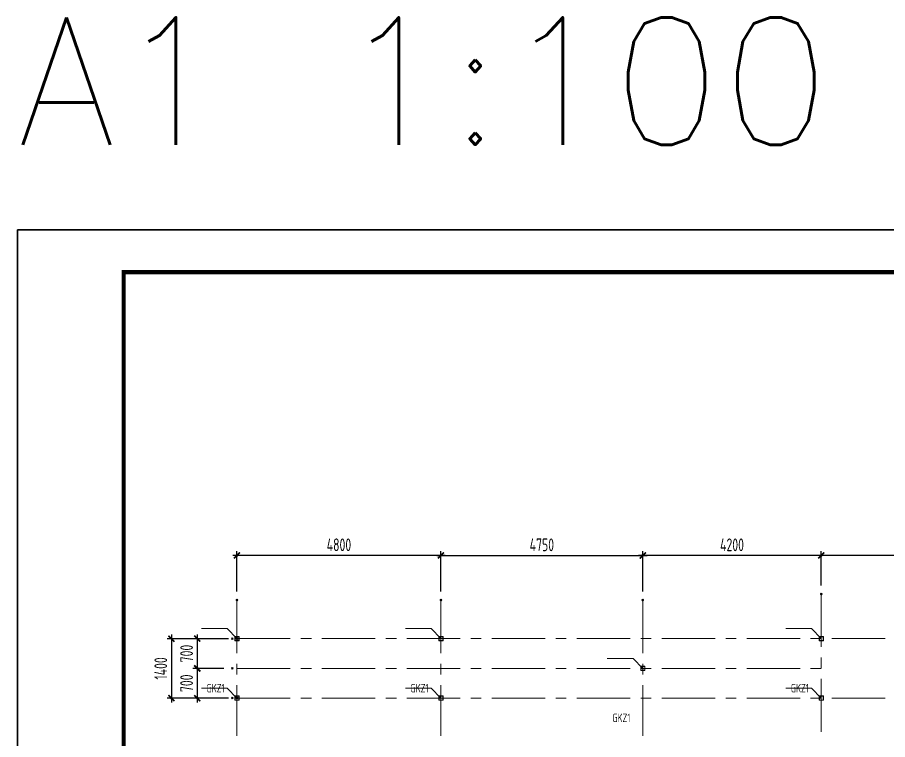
# Model space of a CAD drawing. Extents: x 498328 to 716449, y -893371 to -467753.
# Drawn here: x 526627 to 547105, y -703734 to -686730 of the extents above; entities that cross this region are included whole.
import ezdxf
from ezdxf.enums import TextEntityAlignment as Align

# ---------------------------------------------------------------- set-up
doc = ezdxf.new("R2010")
doc.units = 0
doc.header["$LTSCALE"] = 1000
doc.header["$PDMODE"] = 35
doc.header["$PDSIZE"] = 20
doc.linetypes.add('CENTER', pattern=[2, 1.25, -0.25, 0.25, -0.25])
doc.linetypes.add('Continuous-STLayerSet-ColCode', pattern=[0])
doc.layers.get('0').update_dxf_attribs({"linetype": 'CONTINUOUS'})
for name, color, linetype in [('1轮廓实线层', 7, 'CONTINUOUS'), ('AXIS', 251, 'CENTER'), ('DIM', 3, 'CONTINUOUS'), ('PUB_TEXT', 7, 'CONTINUOUS'), ('PUB_TITLE', 4, 'CONTINUOUS')]:
    doc.layers.add(name, color=color, linetype=linetype)
doc.layers.add('22', color=7, linetype='CONTINUOUS', plot=False)
doc.layers.add('yichutu', color=7, linetype='CONTINUOUS', true_color=0xffffff, plot=False)
doc.layers.add('平立面图梁柱撑编号', color=7, linetype='CONTINUOUS', lineweight=18)
doc.styles.add('HZTXT', font='txt.shx', dxfattribs={"bigfont": 'HZTXT'})
doc.styles.add('TSSD_DIMENSION', font='Tssdeng.shx', dxfattribs={"width": 0.7, "bigfont": 'hztxt.shx'})
doc.styles.add('TSSD_REIN', font='Tssdeng.shx', dxfattribs={"width": 0.7, "bigfont": 'hztxt.shx'})
doc.dimstyles.new('TSSD_100_100', dxfattribs={"dimtxt": 300, "dimasz": 100, "dimexe": 100, "dimexo": 200, "dimgap": 100, "dimtad": 1, "dimdec": 0, "dimzin": 0, "dimdsep": 46, "dimtxsty": 'TSSD_DIMENSION', "dimblk": 'ARCHTICK', "dimcen": 0, "dimdle": 100, "dimclrt": 7, "dimadec": 0, "dimazin": 0, "dimtfac": 1, "dimtdec": 0, "dimtix": 1, "dimtmove": 2, "dimatfit": 0, "dimldrblk": 'ARCHTICK', "dimfxl": 0, "dimtolj": 1, "dimtzin": 0, "dimarcsym": 0})
doc.dimstyles.new('TSSD_100_100$0', dxfattribs={"dimtxt": 380, "dimasz": 100, "dimexe": 100, "dimexo": 250, "dimgap": 50, "dimtad": 1, "dimdec": 0, "dimzin": 0, "dimdsep": 46, "dimtxsty": 'TSSD_DIMENSION', "dimblk": 'ARCHTICK', "dimblk1": 'ARCHTICK', "dimblk2": 'ARCHTICK', "dimsah": 1, "dimcen": 0, "dimdle": 100, "dimclrt": 7, "dimadec": 0, "dimazin": 0, "dimtfac": 1, "dimtdec": 0, "dimtix": 1, "dimtmove": 2, "dimatfit": 3, "dimldrblk": 'ARCHTICK', "dimfxl": 0, "dimtolj": 1, "dimtzin": 0, "dimarcsym": 0})

# ---------------------------------------------------------------- blocks, each defined once
blk = doc.blocks.new('_ARCHTICK')
at = {"color": 0, "const_width": 0.4}
blk.add_lwpolyline([(-0.71, -0.71), (0.71, 0.71)], dxfattribs=at)
blk = doc.blocks.new('*D69')
at = {"layer": '22', "color": 0, "transparency": 16777216}
for p in [(531794, -701358), (530251, -702758), (531794, -702758)]:
    blk.add_point(p, dxfattribs=at)
at = {"layer": 'DIM', "color": 0, "lineweight": -2, "transparency": 16777216}
for p, q in [((531594, -701358), (530151, -701358)), ((530251, -701258), (530251, -702858)), ((531594, -702758), (530151, -702758))]:
    blk.add_line(p, q, dxfattribs=at)
at = {"layer": 'DIM', "color": 0, "lineweight": -2, "transparency": 16777216, "xscale": 100, "yscale": 100, "zscale": 100}
for p, rotation in [((530251, -701358), 90), ((530251, -702758), 270)]:
    blk.add_blockref('_ARCHTICK', p, dxfattribs=dict(at, rotation=rotation))
at = {"layer": 'DIM', "color": 7, "lineweight": 20, "transparency": 16777216, "insert": (530001, -702058), "char_height": 300, "attachment_point": 5, "rotation": 90, "style": 'TSSD_DIMENSION'}
blk.add_mtext('\\A1;1400', dxfattribs=at)
blk = doc.blocks.new('*D79')
at = {"layer": '22', "color": 0, "transparency": 16777216}
for p in [(545544, -699398), (545544, -700304), (550944, -700304)]:
    blk.add_point(p, dxfattribs=at)
at = {"layer": 'DIM', "color": 0, "lineweight": -2, "transparency": 16777216}
for p, q in [((545544, -700104), (545544, -699298)), ((550944, -700104), (550944, -699298)), ((551044, -699398), (545444, -699398))]:
    blk.add_line(p, q, dxfattribs=at)
at = {"layer": 'DIM', "color": 0, "lineweight": -2, "transparency": 16777216, "xscale": 100, "yscale": 100, "zscale": 100, "rotation": 180}
blk.add_blockref('_ARCHTICK', (545544, -699398), dxfattribs=at)
at = {"layer": 'DIM', "color": 0, "lineweight": -2, "transparency": 16777216, "xscale": 100, "yscale": 100, "zscale": 100}
blk.add_blockref('_ARCHTICK', (550944, -699398), dxfattribs=at)
at = {"layer": 'DIM', "color": 7, "lineweight": 20, "transparency": 16777216, "insert": (548244, -699148), "char_height": 300, "attachment_point": 5, "style": 'TSSD_DIMENSION'}
blk.add_mtext('\\A1;5400', dxfattribs=at)
blk = doc.blocks.new('*D80')
at = {"layer": '22', "color": 0, "transparency": 16777216}
for p in [(541344, -699398), (545544, -700304), (541344, -700449)]:
    blk.add_point(p, dxfattribs=at)
at = {"layer": 'DIM', "color": 0, "lineweight": -2, "transparency": 16777216}
for p, q in [((541344, -700249), (541344, -699298)), ((545544, -700104), (545544, -699298)), ((545644, -699398), (541244, -699398))]:
    blk.add_line(p, q, dxfattribs=at)
at = {"layer": 'DIM', "color": 0, "lineweight": -2, "transparency": 16777216, "xscale": 100, "yscale": 100, "zscale": 100, "rotation": 180}
blk.add_blockref('_ARCHTICK', (541344, -699398), dxfattribs=at)
at = {"layer": 'DIM', "color": 0, "lineweight": -2, "transparency": 16777216, "xscale": 100, "yscale": 100, "zscale": 100}
blk.add_blockref('_ARCHTICK', (545544, -699398), dxfattribs=at)
at = {"layer": 'DIM', "color": 7, "lineweight": 20, "transparency": 16777216, "insert": (543444, -699148), "char_height": 300, "attachment_point": 5, "style": 'TSSD_DIMENSION'}
blk.add_mtext('\\A1;4200', dxfattribs=at)
blk = doc.blocks.new('*D73')
at = {"layer": '22', "color": 0, "transparency": 16777216}
for p in [(531685, -701358), (530859, -702058), (531685, -702058)]:
    blk.add_point(p, dxfattribs=at)
at = {"layer": 'DIM', "color": 0, "lineweight": -2, "transparency": 16777216}
for p, q in [((531485, -701358), (530759, -701358)), ((530859, -701258), (530859, -702158)), ((531485, -702058), (530759, -702058))]:
    blk.add_line(p, q, dxfattribs=at)
at = {"layer": 'DIM', "color": 0, "lineweight": -2, "transparency": 16777216, "xscale": 100, "yscale": 100, "zscale": 100}
for p, rotation in [((530859, -701358), 90), ((530859, -702058), 270)]:
    blk.add_blockref('_ARCHTICK', p, dxfattribs=dict(at, rotation=rotation))
at = {"layer": 'DIM', "color": 7, "lineweight": 20, "transparency": 16777216, "insert": (530609, -701708), "char_height": 300, "attachment_point": 5, "rotation": 90, "style": 'TSSD_DIMENSION'}
blk.add_mtext('\\A1;700', dxfattribs=at)
blk = doc.blocks.new('*D74')
at = {"layer": '22', "color": 0, "transparency": 16777216}
for p in [(531685, -702058), (530859, -702758), (531685, -702758)]:
    blk.add_point(p, dxfattribs=at)
at = {"layer": 'DIM', "color": 0, "lineweight": -2, "transparency": 16777216}
for p, q in [((530859, -701958), (530859, -702858)), ((531485, -702058), (530759, -702058)), ((531485, -702758), (530759, -702758))]:
    blk.add_line(p, q, dxfattribs=at)
at = {"layer": 'DIM', "color": 0, "lineweight": -2, "transparency": 16777216, "xscale": 100, "yscale": 100, "zscale": 100}
for p, rotation in [((530859, -702058), 90), ((530859, -702758), 270)]:
    blk.add_blockref('_ARCHTICK', p, dxfattribs=dict(at, rotation=rotation))
at = {"layer": 'DIM', "color": 7, "lineweight": 20, "transparency": 16777216, "insert": (530609, -702408), "char_height": 300, "attachment_point": 5, "rotation": 90, "style": 'TSSD_DIMENSION'}
blk.add_mtext('\\A1;700', dxfattribs=at)
blk = doc.blocks.new('yct-841-594-84100-59400-100-1000.0')
at = {"layer": 'yichutu', "color": 7, "true_color": 0xffffff}
blk.add_lwpolyline([(0, 0), (0, 59400), (84100, 59400), (84100, 0)], close=True, dxfattribs=at)
at = {"layer": 'yichutu', "color": 7, "true_color": 0xffffff, "style": 'HZTXT'}
blk.add_text('A1 1:100', height=3000, dxfattribs=at).set_placement((0, 61400))
blk = doc.blocks.new('*D441')
at = {"layer": '22', "color": 0, "transparency": 16777216}
for p in [(541344, -699398), (536594, -700449), (541344, -700449)]:
    blk.add_point(p, dxfattribs=at)
at = {"layer": 'DIM', "color": 0, "lineweight": -2, "transparency": 16777216}
for p, q in [((536594, -700249), (536594, -699298)), ((541344, -700249), (541344, -699298)), ((536494, -699398), (541444, -699398))]:
    blk.add_line(p, q, dxfattribs=at)
at = {"layer": 'DIM', "color": 0, "lineweight": -2, "transparency": 16777216, "xscale": 100, "yscale": 100, "zscale": 100, "rotation": 180}
blk.add_blockref('_ARCHTICK', (536594, -699398), dxfattribs=at)
at = {"layer": 'DIM', "color": 0, "lineweight": -2, "transparency": 16777216, "xscale": 100, "yscale": 100, "zscale": 100}
blk.add_blockref('_ARCHTICK', (541344, -699398), dxfattribs=at)
at = {"layer": 'DIM', "color": 7, "lineweight": 20, "transparency": 16777216, "insert": (538969, -699148), "char_height": 300, "attachment_point": 5, "style": 'TSSD_DIMENSION'}
blk.add_mtext('\\A1;4750', dxfattribs=at)
blk = doc.blocks.new('*D442')
at = {"layer": '22', "color": 0, "transparency": 16777216}
for p in [(531794, -699398), (531794, -700449), (536594, -700449)]:
    blk.add_point(p, dxfattribs=at)
at = {"layer": 'DIM', "color": 0, "lineweight": -2, "transparency": 16777216}
for p, q in [((531794, -700249), (531794, -699298)), ((536594, -700249), (536594, -699298)), ((536694, -699398), (531694, -699398))]:
    blk.add_line(p, q, dxfattribs=at)
at = {"layer": 'DIM', "color": 0, "lineweight": -2, "transparency": 16777216, "xscale": 100, "yscale": 100, "zscale": 100, "rotation": 180}
blk.add_blockref('_ARCHTICK', (531794, -699398), dxfattribs=at)
at = {"layer": 'DIM', "color": 0, "lineweight": -2, "transparency": 16777216, "xscale": 100, "yscale": 100, "zscale": 100}
blk.add_blockref('_ARCHTICK', (536594, -699398), dxfattribs=at)
at = {"layer": 'DIM', "color": 7, "lineweight": 20, "transparency": 16777216, "insert": (534194, -699148), "char_height": 300, "attachment_point": 5, "style": 'TSSD_DIMENSION'}
blk.add_mtext('\\A1;4800', dxfattribs=at)

msp = doc.modelspace()

# ---------------------------------------------------------------- linework, layer by layer
at = {"layer": '1轮廓实线层', "color": 4, "lineweight": 20}
for points in [[(531844.5, -701407.5), (531844.5, -701307.5), (531744.5, -701307.5), (531744.5, -701407.5)], [(531839.5, -701402.5), (531839.5, -701312.5), (531749.5, -701312.5), (531749.5, -701402.5)], [(536644.5, -701407.5), (536644.5, -701307.5), (536544.5, -701307.5), (536544.5, -701407.5)], [(536639.5, -701402.5), (536639.5, -701312.5), (536549.5, -701312.5), (536549.5, -701402.5)], [(545594.5, -701407.5), (545594.5, -701307.5), (545494.5, -701307.5), (545494.5, -701407.5)], [(545589.5, -701402.5), (545589.5, -701312.5), (545499.5, -701312.5), (545499.5, -701402.5)], [(541294.5, -702007.5), (541394.5, -702007.5), (541394.5, -702107.5), (541294.5, -702107.5)], [(541299.5, -702012.5), (541389.5, -702012.5), (541389.5, -702102.5), (541299.5, -702102.5)], [(531844.5, -702707.5), (531844.5, -702807.5), (531744.5, -702807.5), (531744.5, -702707.5)], [(531839.5, -702712.5), (531839.5, -702802.5), (531749.5, -702802.5), (531749.5, -702712.5)], [(536644.5, -702707.5), (536644.5, -702807.5), (536544.5, -702807.5), (536544.5, -702707.5)], [(536639.5, -702712.5), (536639.5, -702802.5), (536549.5, -702802.5), (536549.5, -702712.5)], [(545594.5, -702707.5), (545594.5, -702807.5), (545494.5, -702807.5), (545494.5, -702707.5)], [(545589.5, -702712.5), (545589.5, -702802.5), (545499.5, -702802.5), (545499.5, -702712.5)]]:
    msp.add_lwpolyline(points, close=True, dxfattribs=at)
at = {"layer": 'AXIS', "lineweight": 20}
for p, q in [((545544.5, -700303.7), (545544.5, -703550.5)), ((531794.5, -700449.1), (531794.5, -703646)), ((536594.5, -700449.1), (536594.5, -703646)), ((541344.5, -700449.1), (541344.5, -703646)), ((531794.5, -701357.5), (581282.6, -701357.5)), ((531794.5, -702057.6), (545544.5, -702057.6)), ((531794.5, -702757.5), (581282.6, -702757.5))]:
    msp.add_line(p, q, dxfattribs=at)
at = {"layer": 'PUB_TITLE'}
msp.add_lwpolyline([(526627.4, -751130.4), (610727.4, -751130.4), (610727.4, -691730.4), (526627.4, -691730.4)], close=True, dxfattribs=at)
at = {"layer": 'PUB_TITLE', "const_width": 100}
msp.add_lwpolyline([(529127.4, -750130.4), (609727.4, -750130.4), (609727.4, -692730.4), (529127.4, -692730.4)], close=True, dxfattribs=at)
at = {"layer": '平立面图梁柱撑编号', "color": 7, "linetype": 'Continuous-STLayerSet-ColCode', "lineweight": 18}
for p, q in [((531566.2, -701121.3), (530956.6, -701121.3)), ((531794.5, -701357.5), (531566.2, -701121.3)), ((536366.2, -701121.3), (535756.6, -701121.3)), ((536594.5, -701357.5), (536366.2, -701121.3)), ((545316.1, -701121.3), (544706.6, -701121.3)), ((545544.5, -701357.5), (545316.1, -701121.3)), ((541116.2, -701821.3), (540506.6, -701821.3)), ((541344.5, -702057.6), (541116.2, -701821.3)), ((531566.2, -702521.3), (530956.6, -702521.3)), ((531794.5, -702757.5), (531566.2, -702521.3)), ((536366.2, -702521.3), (535756.6, -702521.3)), ((536594.5, -702757.5), (536366.2, -702521.3)), ((545316.1, -702521.3), (544706.6, -702521.3)), ((545544.5, -702757.5), (545316.1, -702521.3))]:
    msp.add_line(p, q, dxfattribs=at)

# ---------------------------------------------------------------- block references
at = {"layer": 'yichutu'}
msp.add_blockref('yct-841-594-84100-59400-100-1000.0', (526627.4, -751130.4), dxfattribs=at)

# ---------------------------------------------------------------- texts
at = {"layer": 'PUB_TEXT', "lineweight": 15, "style": 'TSSD_REIN', "width": 0.7}
for p in [(531290, -702683.1), (536090, -702683.1), (545040, -702683.1), (540840, -703383.1)]:
    msp.add_text('GKZ1', height=200, dxfattribs=at).set_placement(p, align=Align.BOTTOM_CENTER)

# ---------------------------------------------------------------- dimensions: what is measured, and where the dimension line sits
at = {"layer": 'DIM', "lineweight": 20}
for base, p2, picture, middle in [((531794.5, -699398.1), (531794.5, -700449.1), '*D442', (534194.5, -699148.1)), ((541344.5, -699398.1), (541344.5, -700449.1), '*D441', (538969.5, -699148.1))]:
    dim = msp.add_linear_dim(base=base, p1=(536594.5, -700449.1), p2=p2, dimstyle='TSSD_100_100$0', override={"dimtxt": 300, "dimexo": 200, "dimgap": 100, "dimsah": 0, "dimatfit": 0}, dxfattribs=at)
    dim.commit()
    dim.dimension.update_dxf_attribs({"geometry": picture, "text_midpoint": middle})
for base, p1, p2, picture, middle in [((541344.5, -699398.1), (545544.5, -700303.7), (541344.5, -700449.1), '*D80', (543444.5, -699148.1)), ((545544.5, -699398.1), (550944.5, -700303.7), (545544.5, -700303.7), '*D79', (548244.5, -699148.1))]:
    dim = msp.add_linear_dim(base=base, p1=p1, p2=p2, dimstyle='TSSD_100_100', dxfattribs=at)
    dim.commit()
    dim.dimension.update_dxf_attribs({"geometry": picture, "text_midpoint": middle})
dim = msp.add_linear_dim(base=(530251.1, -702757.5), p1=(531794.5, -701357.5), p2=(531794.5, -702757.5), angle=270, dimstyle='TSSD_100_100', dxfattribs=at)
dim.commit()
dim.dimension.update_dxf_attribs({"geometry": '*D69', "text_midpoint": (530001.1, -702057.5)})
for p1, p2, picture, middle in [((531685.3, -701357.5), (531685.3, -702057.6), '*D73', (530609.1, -701707.5)), ((531685.3, -702057.6), (531685.3, -702757.5), '*D74', (530609.1, -702407.5))]:
    dim = msp.add_aligned_dim(p1=p1, p2=p2, distance=-826.2, dimstyle='TSSD_100_100$0', override={"dimtxt": 300, "dimexo": 200, "dimgap": 100, "dimsah": 0, "dimatfit": 0}, dxfattribs=at)
    dim.commit()
    dim.dimension.update_dxf_attribs({"geometry": picture, "text_midpoint": middle})

doc.saveas('drawing.dxf')
